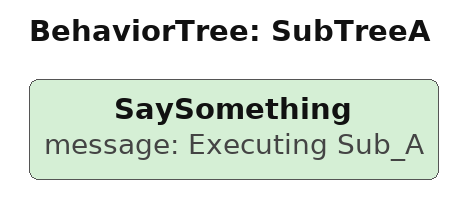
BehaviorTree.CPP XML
<root BTCPP_format="4">
	<BehaviorTree ID="SubTreeA">
		<!-- Print the message using the custom action node SaySomething -->
		<SaySomething message="Executing Sub_A" />
	</BehaviorTree>
</root>
